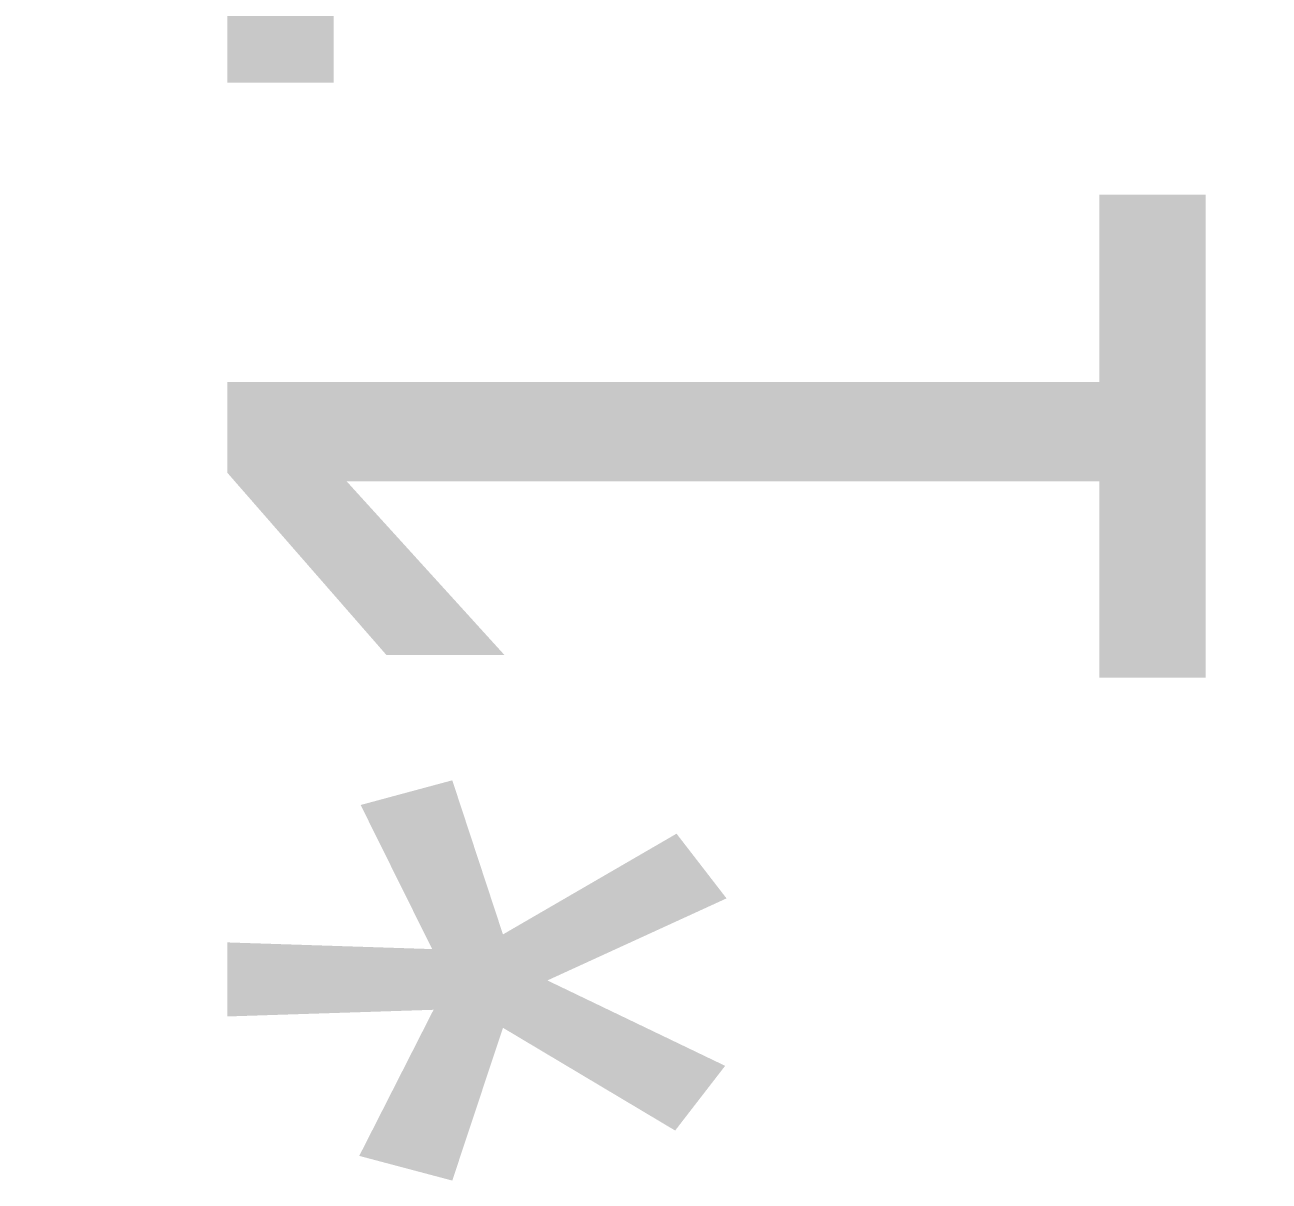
# Model space of a CAD drawing. Header units: inches. Extents: x -4597 to 93300, y -11124 to 5932.
# Drawn here: x -305.48 to -295.3, y -10085.15 to -10075.69 of the extents above; entities that cross this region are included whole.
import ezdxf

# ---------------------------------------------------------------- set-up
doc = ezdxf.new("R2010")
doc.units = ezdxf.units.IN
doc.header["$LTSCALE"] = 0.5
doc.header["$MEASUREMENT"] = 0
doc.header["$PDMODE"] = 66
for name, color, linetype, lineweight in [('1', 7, 'Continuous', 25), ('hatch', 9, 'Continuous', 0), ('Toilet', 7, 'Continuous', 25)]:
    doc.layers.add(name, color=color, linetype=linetype, lineweight=lineweight)
doc.styles.add('ordinary', font='ARIALN.TTF')
doc.styles.get("Standard").update_dxf_attribs({"font": 'arial.ttf'})
doc.dimstyles.new('S8', dxfattribs={"dimtxt": 5, "dimasz": 1, "dimexe": 6, "dimexo": 18, "dimgap": 1.9375, "dimtad": 1, "dimdec": 0, "dimzin": 3, "dimdsep": 46, "dimlunit": 4, "dimtxsty": 'Standard', "dimblk": 'dot 2', "dimcen": 12, "dimse1": 1, "dimse2": 1, "dimclrd": 1, "dimclre": 1, "dimclrt": 256, "dimadec": 0, "dimazin": 0, "dimtfac": 0.75, "dimtdec": 0, "dimtix": 1, "dimtmove": 1, "dimatfit": 3, "dimldrblk": 'DOT', "dimfxl": 1, "dimtolj": 1, "dimtzin": 0, "dimlwd": 9, "dimlwe": 9, "dimarcsym": 0})

# ---------------------------------------------------------------- blocks, each defined once
blk = doc.blocks.new('dot1')
at = {"layer": 'hatch'}
h = blk.add_hatch(color=256, dxfattribs=at)
edge = h.paths.add_edge_path()
edge.add_arc((0, 0), 1, 0, 360)
for p, q in [((0, 3), (0, -3)), ((3, 0), (-3, 0))]:
    blk.add_line(p, q, dxfattribs=at)
blk.add_circle((0, 0), 1, dxfattribs=at)
blk = doc.blocks.new('dot 2')
at = {"layer": 'hatch', "xscale": 0.5, "yscale": 0.5, "zscale": 0.5}
blk.add_blockref('dot1', (0, 0), dxfattribs=at)
blk = doc.blocks.new('*D192')
at = {"layer": 'Defpoints', "color": 0, "transparency": 16777216}
for p in [(-590.079, -10063.827), (-277.265, -10178.689), (-277.265, -10218.501)]:
    blk.add_point(p, dxfattribs=at)
at = {"layer": 'Toilet', "color": 1, "lineweight": 9, "transparency": 16777216}
blk.add_line((-589.079, -10218.501), (-278.265, -10218.501), dxfattribs=at)
at = {"layer": 'Toilet', "color": 1, "lineweight": 9, "transparency": 16777216, "rotation": 180}
blk.add_blockref('dot 2', (-590.079, -10218.501), dxfattribs=at)
at = {"layer": 'Toilet', "color": 1, "lineweight": 9, "transparency": 16777216}
blk.add_blockref('dot 2', (-277.265, -10218.501), dxfattribs=at)
at = {"layer": 'Toilet', "transparency": 16777216, "insert": (-433.672, -10214.011), "char_height": 5, "attachment_point": 5}
blk.add_mtext('\\A1;26\'-1"', dxfattribs=at)
blk = doc.blocks.new('_Dot')
at = {"color": 0, "linetype": 'ByBlock', "lineweight": -2}
blk.add_line((-0.5, 0), (-1, 0), dxfattribs=at)
at = {"color": 0, "linetype": 'ByBlock', "const_width": 0.5}
blk.add_lwpolyline([(-0.25, 0, 1), (0.25, 0, 1)], format="xyb", close=True, dxfattribs=at)
blk = doc.blocks.new('*D439')
at = {"layer": 'Defpoints', "color": 0, "transparency": 16777216}
for p in [(-417.908, -9691.083), (-232.872, -9691.083), (-277.265, -10178.689)]:
    blk.add_point(p, dxfattribs=at)
at = {"layer": 'Toilet', "color": 1, "lineweight": 9, "transparency": 16777216}
blk.add_line((-232.872, -10177.689), (-232.872, -9692.083), dxfattribs=at)
for p, rotation in [((-232.872, -9691.083), 90), ((-232.872, -10178.689), 270)]:
    blk.add_blockref('dot 2', p, dxfattribs=dict(at, rotation=rotation))
at = {"layer": 'Toilet', "transparency": 16777216, "insert": (-237.362, -9934.886), "char_height": 5, "attachment_point": 5, "rotation": 90}
blk.add_mtext('\\A1;40\'-8"', dxfattribs=at)

msp = doc.modelspace()

# ---------------------------------------------------------------- texts
at = {"layer": '1', "insert": (-295.709, -10068.283), "char_height": 8, "attachment_point": 9, "rotation": 90, "style": 'ordinary'}
msp.add_mtext('Beam 12"*17"', dxfattribs=at)

# ---------------------------------------------------------------- dimensions: what is measured, and where the dimension line sits
at = {"layer": 'Toilet'}
dim = msp.add_linear_dim(base=(-232.872, -9691.083), p1=(-277.265, -10178.689), p2=(-417.908, -9691.083), angle=90, dimstyle='S8', override={"dimfxl": 2, "dimfxlon": 1, "dimarcsym": 1}, dxfattribs=at)
dim.commit()
dim.dimension.update_dxf_attribs({"geometry": '*D439', "text_midpoint": (-237.362, -9934.886)})
dim = msp.add_linear_dim(base=(-277.265, -10218.501), p1=(-590.079, -10063.827), p2=(-277.265, -10178.689), dimstyle='S8', override={"dimfxl": 2, "dimfxlon": 1, "dimarcsym": 1}, dxfattribs=at)
dim.commit()
dim.dimension.update_dxf_attribs({"geometry": '*D192', "text_midpoint": (-433.672, -10214.011)})

doc.saveas('drawing.dxf')
